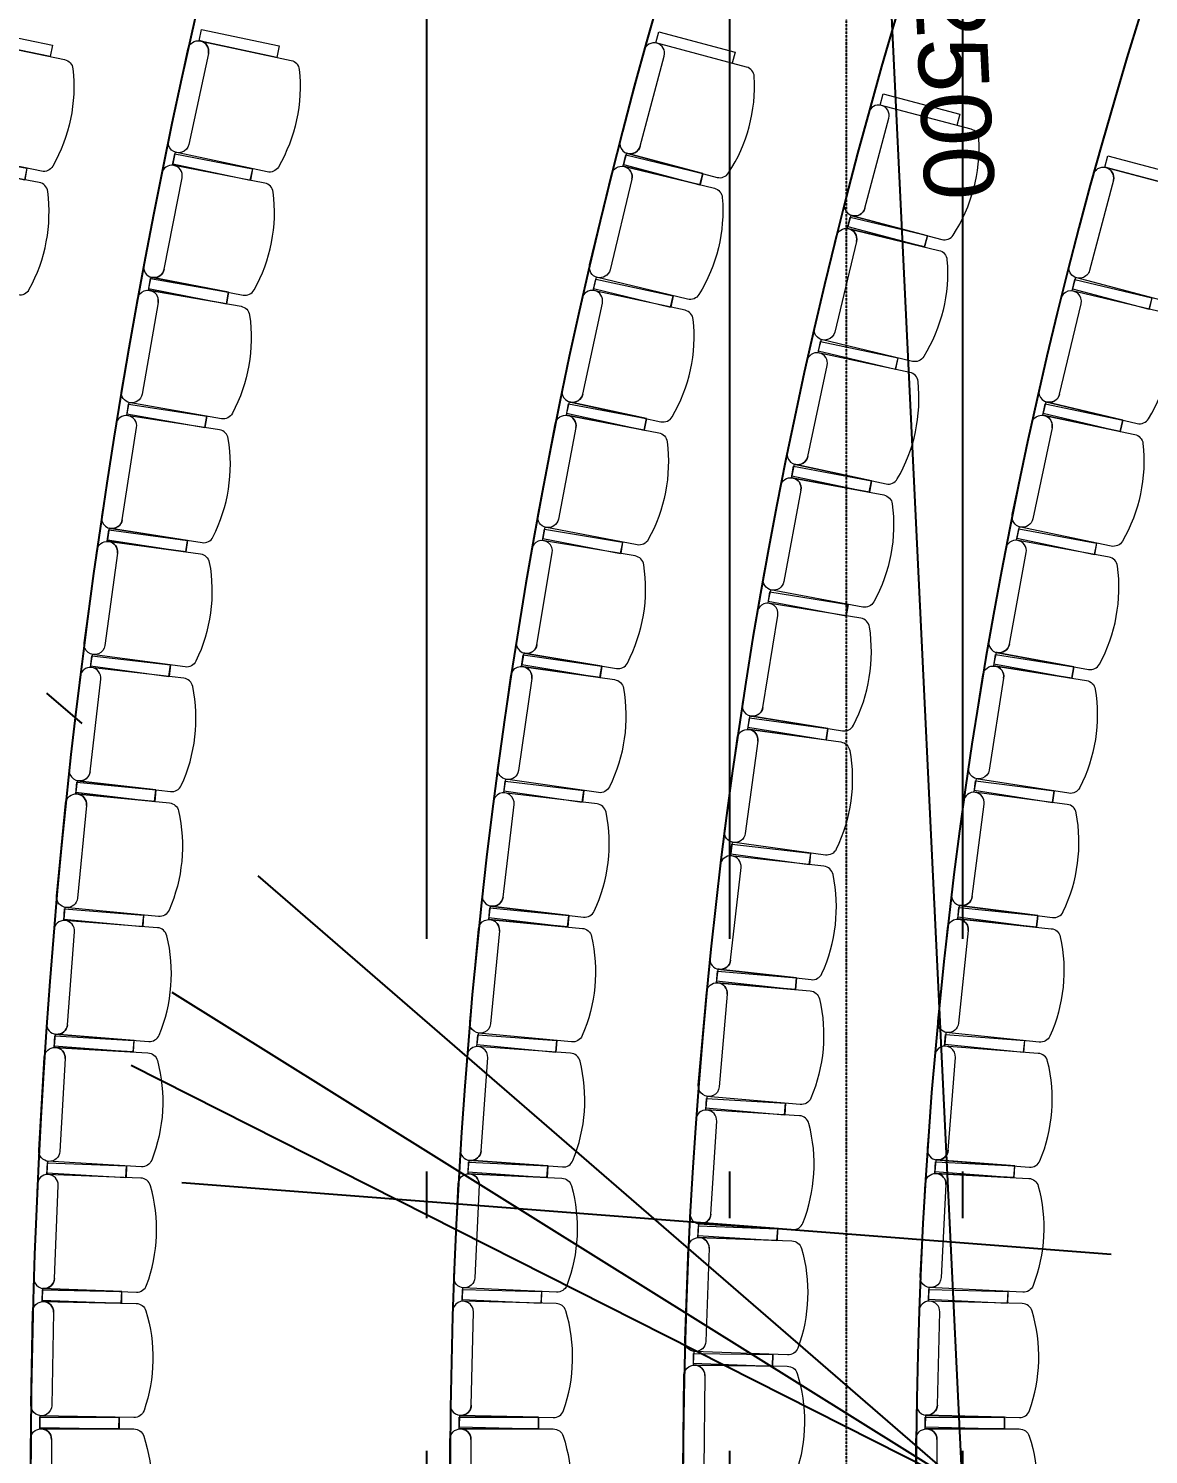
# Model space of a CAD drawing. Header units: millimetres. Extents: x 2558 to 253942, y 1343 to 186042.
# Drawn here: x 165493 to 170299, y 145378 to 151502 of the extents above; entities that cross this region are included whole.
import ezdxf

# ---------------------------------------------------------------- set-up
doc = ezdxf.new("R2010")
doc.units = ezdxf.units.MM
doc.linetypes.add('DASHED', pattern=[0.75, 0.5, -0.25])
doc.linetypes.add('OSY', pattern=[6200, 4000, -1000, 200, -1000])
for name, color, linetype in [('axes', 40, 'OSY'), ('dim100', 7, 'Continuous'), ('P', 3, 'Continuous'), ('R', 7, 'Continuous'), ('SEATS PARTER 54sm', 9, 'Continuous')]:
    doc.layers.add(name, color=color, linetype=linetype)
doc.styles.add('DIM100', font='arial.ttf')
doc.dimstyles.new('DIM100', dxfattribs={"dimtxt": 300, "dimasz": 150, "dimexe": 0, "dimexo": 100, "dimgap": 100, "dimtad": 1, "dimdec": 0, "dimzin": 0, "dimdsep": 46, "dimtxsty": 'DIM100', "dimblk": 'ARCHTICK', "dimcen": 200, "dimdle": 0.5, "dimclrt": 256, "dimaunit": 1, "dimazin": 0, "dimtfac": 1, "dimtdec": 0, "dimtix": 1, "dimtofl": 0, "dimtmove": 2, "dimatfit": 0, "dimldrblk": 'DOT', "dimfxl": 0, "dimtvp": 1.5, "dimtolj": 1, "dimtzin": 0, "dimarcsym": 0})

# ---------------------------------------------------------------- blocks, each defined once
blk = doc.blocks.new('_ArchTick')
at = {"color": 0, "linetype": 'ByBlock', "const_width": 0.15}
blk.add_lwpolyline([(-0.5, -0.5), (0.5, 0.5)], dxfattribs=at)
blk = doc.blocks.new('*D461')
at = {"layer": 'Defpoints', "color": 0, "transparency": 16777216}
for p in [(168899.7, 157728.9), (169501.4, 145243.4)]:
    blk.add_point(p, dxfattribs=at)
at = {"layer": 'dim100', "color": 0, "lineweight": -2, "transparency": 16777216}
blk.add_line((169501.4, 145242.9), (168899.7, 157729.4), dxfattribs=at)
at = {"layer": 'dim100', "color": 0, "lineweight": -2, "transparency": 16777216, "xscale": 150, "yscale": 150, "zscale": 150, "rotation": 92.7591076585115}
blk.add_blockref('_ArchTick', (168899.7, 157728.9), dxfattribs=at)
at = {"layer": 'dim100', "transparency": 16777216, "insert": (169453.4, 151498.3), "char_height": 300, "attachment_point": 5, "rotation": 272.75911, "style": 'DIM100'}
blk.add_mtext('\\A1;R12500', dxfattribs=at)
blk = doc.blocks.new('_Dot')
at = {"layer": 'P', "color": 0, "lineweight": -2}
blk.add_line((-0.5, 0), (-1, 0), dxfattribs=at)
at = {"layer": 'P', "color": 0, "const_width": 0.5}
blk.add_lwpolyline([(-0.25, 0, 1), (0.25, 0, 1)], format="xyb", close=True, dxfattribs=at)
blk = doc.blocks.new('*D288')
at = {"layer": 'axes', "color": 0, "lineweight": -2, "transparency": 16777216}
blk.add_line((169501.8, 145243.2), (144517.2, 157885.4), dxfattribs=at)
at = {"layer": 'Defpoints', "color": 0, "transparency": 16777216}
for p in [(144517.7, 157885.2), (169501.4, 145243.4)]:
    blk.add_point(p, dxfattribs=at)
at = {"layer": 'axes', "color": 0, "lineweight": -2, "transparency": 16777216, "xscale": 150, "yscale": 150, "zscale": 150, "rotation": 153.1605896453063}
blk.add_blockref('_ArchTick', (144517.7, 157885.2), dxfattribs=at)
at = {"layer": 'axes', "transparency": 16777216, "insert": (157123.8, 151790.2), "char_height": 300, "attachment_point": 5, "rotation": 333.16059, "style": 'DIM100'}
blk.add_mtext('\\A1;R28000', dxfattribs=at)
blk = doc.blocks.new('*D289')
at = {"layer": 'axes', "color": 0, "lineweight": -2, "transparency": 16777216}
blk.add_line((169501.8, 145243.1), (148807, 158171.1), dxfattribs=at)
at = {"layer": 'Defpoints', "color": 0, "transparency": 16777216}
for p in [(148807.4, 158170.9), (169501.4, 145243.4)]:
    blk.add_point(p, dxfattribs=at)
at = {"layer": 'axes', "color": 0, "lineweight": -2, "transparency": 16777216, "xscale": 150, "yscale": 150, "zscale": 150, "rotation": 148.0070886636174}
blk.add_blockref('_ArchTick', (148807.4, 158170.9), dxfattribs=at)
at = {"layer": 'axes', "transparency": 16777216, "insert": (159288.5, 151921.9), "char_height": 300, "attachment_point": 5, "rotation": 328.00709, "style": 'DIM100'}
blk.add_mtext('\\A1;R24400', dxfattribs=at)
blk = doc.blocks.new('*D300')
at = {"layer": 'Defpoints', "color": 0, "transparency": 16777216}
for p in [(166686.6, 153376.1), (194001.4, 145243.4)]:
    blk.add_point(p, dxfattribs=at)
at = {"layer": 'dim100', "color": 0, "lineweight": -2, "transparency": 16777216}
blk.add_line((194001.9, 145243.3), (166686.1, 153376.3), dxfattribs=at)
at = {"layer": 'dim100', "color": 0, "lineweight": -2, "transparency": 16777216, "xscale": 150, "yscale": 150, "zscale": 150, "rotation": 163.4195915115752}
blk.add_blockref('_ArchTick', (166686.6, 153376.1), dxfattribs=at)
at = {"layer": 'dim100', "transparency": 16777216, "insert": (180416.2, 149552.4), "char_height": 300, "attachment_point": 5, "rotation": 343.41959, "style": 'DIM100'}
blk.add_mtext('\\A1;R28500', dxfattribs=at)

msp = doc.modelspace()

# ---------------------------------------------------------------- linework, layer by layer
at = {"layer": 'axes'}
for p, q in [((167201.4, 182593.4), (167201.4, 101893.4)), ((168501.4, 182593.4), (168501.4, 101893.4)), ((169501.4, 182593.4), (169501.4, 101893.4)), ((169501.4, 145243.4), (141538.7, 169473.3)), ((153787.6, 147502.7), (183001.4, 145243.4))]:
    msp.add_line(p, q, dxfattribs=at)
for radius, end in [(32000, 270), (30000, 271.14599), (28000, 270), (24400, 270)]:
    msp.add_arc((169501.4, 145243.4), radius, 90, end, dxfattribs=at)
at = {"layer": 'P'}
for centre, radius, start, end in [((190501.4, 145243.4), 23200, 148.05851, 211.26315), ((194001.4, 145243.4), 28499.8, 154.60656, 205.32595), ((194001.4, 145243.4), 29449.8, 155.62958, 204.26217), ((194001.4, 145243.4), 30399.8, 156.79544, 203.05234), ((190501.4, 145243.4), 22200, 147.82141, 212.17859), ((190501.4, 145243.4), 21200, 147.07226, 212.92774)]:
    msp.add_arc(centre, radius, start, end, dxfattribs=at)
at = {"layer": 'R', "color": 7, "linetype": 'DASHED'}
msp.add_line((169001.4, 182593.4), (169001.4, 109343.4), dxfattribs=at)
at = {"layer": 'SEATS PARTER 54sm', "linetype": 'Continuous', "lineweight": 0}
for points in [[(165292.7, 151396.7), (165211.6, 151005, -1), (165123.4, 151023.3), (165204.6, 151414.9, -1), (165292.7, 151396.7, 0.414213), (165257.8, 151449.9), (165252.9, 151450.9), (165263.1, 151499.8), (165596, 151430.9), (165585.8, 151381.9), (165252.9, 151450.9), (165647.7, 151369.1, -0.324534), (165683.3, 151330, -0.1591), (165596.5, 150911, -0.324534), (165548.3, 150889.3), (165153.5, 150971.1), (165143.3, 150922.1), (165476.3, 150853.1), (165486.4, 150902.1)], [(166264.8, 151395.5), (166180.9, 151004.4, -1), (166092.9, 151023.3), (166176.8, 151414.4, -1), (166264.8, 151395.5, 0.414213), (166230.2, 151448.9), (166225.3, 151450), (166235.8, 151498.9), (166568.3, 151427.6), (166557.8, 151378.7), (166225.3, 151450), (166619.5, 151365.5, -0.324534), (166654.9, 151326.1, -0.1591), (166565.1, 150907.7, -0.324534), (166516.8, 150886.3), (166122.6, 150970.9), (166112.1, 150922), (166444.6, 150850.7), (166455, 150899.6)], [(168118.3, 150997.7), (168221.3, 151384.2, 1), (168134.3, 151407.3), (168031.4, 151020.8, 1), (168118.3, 150997.7, -0.414213), (168063.3, 150965.8), (168058.5, 150967), (168045.6, 150918.7), (168374.1, 150831.2), (168387, 150879.5), (168058.5, 150967), (168448.1, 150863.3, 0.324534), (168497.4, 150882.3, 0.1591), (168607.5, 151295.8, 0.324534), (168574.2, 151336.8), (168184.6, 151440.5), (168197.4, 151488.9), (168526, 151401.3), (168513.1, 151353)], [(169082.2, 150730.8), (169185, 151117.3, 1), (169098, 151140.4), (168995.2, 150753.9, 1), (169082.2, 150730.8, -0.414213), (169027.2, 150698.8), (169022.3, 150700.1), (169009.5, 150651.8), (169338.1, 150564.4), (169350.9, 150612.8), (169022.3, 150700.1), (169412, 150596.5, 0.324534), (169461.3, 150615.5, 0.1591), (169571.2, 151029.1, 0.324534), (169537.9, 151070.1), (169148.2, 151173.7), (169161.1, 151222), (169489.7, 151134.6), (169476.8, 151086.3)], [(165109.5, 150469.2), (165183.4, 150862.4, 1), (165094.9, 150879), (165021.1, 150485.9, 1), (165109.5, 150469.2, -0.414213), (165057, 150433.3), (165052.1, 150434.3), (165042.8, 150385.1), (165377, 150322.3), (165386.2, 150371.5), (165052.1, 150434.3), (165448.3, 150359.8, 0.324534), (165496.1, 150382.4, 0.1591), (165575.1, 150803, 0.324534), (165538.8, 150841.4), (165142.6, 150915.8), (165151.8, 150965), (165486, 150902.2), (165476.7, 150853)], [(166075.4, 150469.1), (166151.8, 150861.8, 1), (166063.4, 150879), (165987.1, 150486.3, 1), (166075.4, 150469.1, -0.414213), (166022.7, 150433.6), (166017.8, 150434.5), (166008.2, 150385.4), (166342, 150320.5), (166351.5, 150369.6), (166017.8, 150434.5), (166413.5, 150357.6, 0.324534), (166461.4, 150379.9, 0.1591), (166543.1, 150799.9, 0.324534), (166507, 150838.6), (166111.3, 150915.5), (166120.8, 150964.6), (166454.6, 150899.7), (166445, 150850.6)], [(168082.2, 150855.3), (167988.5, 150466.5, -1), (167901, 150487.6), (167994.7, 150876.4, -1), (168082.2, 150855.3, 0.414213), (168049, 150909.6), (168044.2, 150910.8), (168055.9, 150959.4), (168386.4, 150879.7), (168374.7, 150831.1), (168044.2, 150910.8), (168436.1, 150816.3, -0.324534), (168470.4, 150776.1, -0.1591), (168370.1, 150360.1, -0.324534), (168321.3, 150339.9), (167929.3, 150434.4), (167917.6, 150385.8), (168248.1, 150306.1), (168259.8, 150354.7)], [(170148.7, 150850.5), (170046.1, 150463.8, -1), (169959.1, 150486.9), (170061.7, 150873.5, -1), (170148.7, 150850.5, 0.414213), (170116.7, 150905.5), (170111.9, 150906.8), (170124.7, 150955.1), (170453.3, 150867.9), (170440.5, 150819.6), (170111.9, 150906.8), (170501.6, 150803.4, -0.324534), (170535, 150762.4, -0.1591), (170425.2, 150348.8, -0.324534), (170375.9, 150329.8), (169986.2, 150433.2), (169973.4, 150384.8), (170302, 150297.6), (170314.9, 150346)], [(169046.2, 150588.1), (168953, 150199.1, -1), (168865.5, 150220), (168958.6, 150609, -1), (169046.2, 150588.1, 0.414213), (169012.9, 150642.3), (169008, 150643.5), (169019.7, 150692.1), (169350.3, 150612.9), (169338.7, 150564.3), (169008, 150643.5), (169400.1, 150549.6, -0.324534), (169434.5, 150509.4, -0.1591), (169334.8, 150093.3, -0.324534), (169286, 150073), (168893.9, 150167), (168882.2, 150118.3), (169212.9, 150039.1), (169224.5, 150087.8)], [(166049, 150326), (165980.2, 149931.9, -1), (165891.6, 149947.4), (165960.4, 150341.5, -1), (166049, 150326, 0.414213), (166012.4, 150378.1), (166007.5, 150378.9), (166016.1, 150428.2), (166351, 150369.7), (166342.4, 150320.4), (166007.5, 150378.9), (166404.7, 150309.6, -0.324534), (166441.5, 150271.7, -0.1591), (166367.9, 149850.1, -0.324534), (166320.4, 149826.9), (165923.2, 149896.2), (165914.6, 149847), (166249.6, 149788.5), (166258.2, 149837.7)], [(167871.2, 149932.3), (167955.7, 150323.3, 1), (167867.8, 150342.3), (167783.2, 149951.4, 1), (167871.2, 149932.3, -0.414213), (167817.7, 149897.9), (167812.8, 149898.9), (167802.2, 149850.1), (168134.6, 149778.2), (168145.1, 149827.1), (167812.8, 149898.9), (168206.9, 149813.7, 0.324534), (168255.3, 149835, 0.1591), (168345.7, 150253.3, 0.324534), (168310.4, 150292.6), (167916.4, 150377.9), (167926.9, 150426.7), (168259.3, 150354.9), (168248.7, 150306)], [(169917.6, 149931.6), (170010.1, 150320.8, 1), (169922.6, 150341.6), (169830, 149952.4, 1), (169917.6, 149931.6, -0.414213), (169863.4, 149898.3), (169858.5, 149899.4), (169847, 149850.8), (170177.8, 149772.1), (170189.3, 149820.8), (169858.5, 149899.4), (170250.8, 149806.2, 0.324534), (170299.6, 149826.5, 0.1591), (170398.6, 150242.8, 0.324534), (170364.1, 150282.9), (169971.9, 150376.1), (169983.4, 150424.8), (170314.2, 150346.1), (170302.7, 150297.5)], [(168837, 149664.4), (168920.5, 150055.5, 1), (168832.5, 150074.3), (168749, 149683.2, 1), (168837, 149664.4, -0.414213), (168783.6, 149629.7), (168778.7, 149630.8), (168768.2, 149581.9), (169100.7, 149510.9), (169111.2, 149559.8), (168778.7, 149630.8), (169173, 149546.6, 0.324534), (169221.3, 149568, 0.1591), (169310.6, 149986.5, 0.324534), (169275.3, 150025.8), (168881, 150110), (168891.4, 150158.9), (169223.9, 150087.9), (169213.5, 150039)], [(165895.4, 149393), (165956.6, 149788.3, 1), (165867.6, 149802.1), (165806.4, 149406.8, 1), (165895.4, 149393, -0.414213), (165844, 149355.4), (165839.1, 149356.2), (165831.4, 149306.8), (166167.4, 149254.8), (166175.1, 149304.2), (165839.1, 149356.2), (166237.5, 149294.5, 0.324534), (166284.5, 149318.6, 0.1591), (166350, 149741.5, 0.324534), (166312.5, 149778.7), (165914.1, 149840.4), (165921.7, 149889.9), (166257.7, 149837.8), (166250, 149788.4)], [(167841.9, 149788.4), (167766.6, 149395.6, -1), (167678.2, 149412.5), (167753.5, 149805.4, -1), (167841.9, 149788.4, 0.414213), (167806.1, 149841.1), (167801.2, 149842.1), (167810.6, 149891.2), (168144.6, 149827.2), (168135.1, 149778.1), (167801.2, 149842.1), (168197.2, 149766.2, -0.324534), (168233.4, 149727.7, -0.1591), (168152.8, 149307.4, -0.324534), (168105, 149284.9), (167709, 149360.8), (167699.6, 149311.7), (168033.5, 149247.7), (168042.9, 149296.8)], [(169885.3, 149787.7), (169802.9, 149396.3, -1), (169714.9, 149414.8), (169797.3, 149806.2, -1), (169885.3, 149787.7, 0.414213), (169850.6, 149841), (169845.7, 149842), (169856, 149890.9), (170188.7, 149820.9), (170178.4, 149772), (169845.7, 149842), (170240.2, 149759, -0.324534), (170275.7, 149719.8, -0.1591), (170187.5, 149301, -0.324534), (170139.3, 149279.5), (169744.7, 149362.5), (169734.4, 149313.6), (170067.2, 149243.6), (170077.5, 149292.5)], [(168808, 149520.1), (168734.2, 149126.9, -1), (168645.8, 149143.5), (168719.6, 149536.7, -1), (168808, 149520.1, 0.414213), (168772.1, 149572.6), (168767.2, 149573.5), (168776.4, 149622.7), (169110.6, 149559.9), (169101.3, 149510.8), (168767.2, 149573.5), (169163.4, 149499.1, -0.324534), (169199.8, 149460.7, -0.1591), (169120.8, 149040.1, -0.324534), (169073, 149017.5), (168676.8, 149091.9), (168667.5, 149042.8), (169001.7, 148980.1), (169010.9, 149029.2)], [(165874.5, 149249), (165820.9, 148852.6, -1), (165731.7, 148864.6), (165785.3, 149261, -1), (165874.5, 149249, 0.414213), (165835.9, 149299.6), (165831, 149300.3), (165837.7, 149349.8), (166174.6, 149304.3), (166167.9, 149254.7), (165831, 149300.3), (166230.5, 149246.2, -0.324534), (166268.7, 149209.8, -0.1591), (166211.4, 148785.7, -0.324534), (166164.8, 148760.7), (165765.3, 148814.7), (165758.6, 148765.1), (166095.5, 148719.6), (166102.2, 148769.1)], [(167674.7, 148856.5), (167740.7, 149251, 1), (167651.9, 149265.9), (167585.9, 148871.4, 1), (167674.7, 148856.5, -0.414213), (167622.9, 148819.6), (167618, 148820.4), (167609.7, 148771.1), (167945.1, 148715), (167953.3, 148764.3), (167618, 148820.4), (168015.6, 148753.9, 0.324534), (168062.9, 148777.5, 0.1591), (168133.5, 149199.5, 0.324534), (168096.4, 149237.2), (167698.8, 149303.7), (167707, 149353), (168042.4, 149296.9), (168034.1, 149247.6)], [(169702.2, 148858.1), (169774.4, 149251.5, 1), (169685.9, 149267.8), (169613.7, 148874.4, 1), (169702.2, 148858.1, -0.414213), (169649.8, 148822), (169644.9, 148822.9), (169635.9, 148773.7), (169970.3, 148712.3), (169979.3, 148761.5), (169644.9, 148822.9), (170041.5, 148750.1, 0.324534), (170089.1, 148772.9, 0.1591), (170166.4, 149193.8, 0.324534), (170129.9, 149232), (169733.4, 149304.8), (169742.4, 149354), (170076.8, 149292.6), (170067.8, 149243.4)], [(168644.8, 148587.1), (168708.8, 148982, 1), (168620, 148996.4), (168555.9, 148601.6, 1), (168644.8, 148587.1, -0.414213), (168593.2, 148549.9), (168588.2, 148550.7), (168580.2, 148501.4), (168915.8, 148446.9), (168923.8, 148496.3), (168588.2, 148550.7), (168986.2, 148486.2, 0.324534), (169033.4, 148509.9, 0.1591), (169101.9, 148932.3, 0.324534), (169064.7, 148969.8), (168666.7, 149034.4), (168674.7, 149083.8), (169010.3, 149029.3), (169002.3, 148979.9)], [(165756.8, 148310.8), (165802.7, 148708.2, 1), (165713.3, 148718.5), (165667.4, 148321.2, 1), (165756.8, 148310.8, -0.414213), (165706.9, 148271.3), (165701.9, 148271.9), (165696.2, 148222.2), (166033.9, 148183.1), (166039.7, 148232.8), (165701.9, 148271.9), (166102.4, 148225.5, 0.324534), (166148.5, 148251.4, 0.1591), (166197.7, 148676.5, 0.324534), (166158.8, 148712.3), (165758.3, 148758.6), (165764, 148808.3), (166101.7, 148769.2), (166096, 148719.5)], [(167652.2, 148711.4), (167595.6, 148315.4, -1), (167506.5, 148328.2), (167563.1, 148724.1, -1), (167652.2, 148711.4, 0.414213), (167614, 148762.3), (167609.1, 148763), (167616.2, 148812.5), (167952.7, 148764.4), (167945.7, 148714.9), (167609.1, 148763), (168008.2, 148706, -0.324534), (168046.2, 148669.2, -0.1591), (167985.6, 148245.6, -0.324534), (167938.9, 148220.9), (167539.7, 148278), (167532.7, 148228.5), (167869.3, 148180.3), (167876.3, 148229.8)], [(169677.5, 148712.7), (169615.5, 148317.5, -1), (169526.6, 148331.5), (169588.5, 148726.6, -1), (169677.5, 148712.7, 0.414213), (169640, 148764.1), (169635, 148764.9), (169642.8, 148814.3), (169978.7, 148761.6), (169970.9, 148712.2), (169635, 148764.9), (170033.3, 148702.4, -0.324534), (170070.8, 148665.1, -0.1591), (170004.5, 148242.4, -0.324534), (169957.4, 148218.3), (169559.1, 148280.8), (169551.3, 148231.4), (169887.2, 148178.7), (169895, 148228.1)], [(168623, 148441.6), (168568.7, 148045.3, -1), (168479.6, 148057.5), (168533.8, 148453.8, -1), (168623, 148441.6, 0.414213), (168584.5, 148492.3), (168579.6, 148493), (168586.4, 148542.5), (168923.2, 148496.4), (168916.4, 148446.8), (168579.6, 148493), (168979, 148438.3, -0.324534), (169017.2, 148401.7, -0.1591), (168959.1, 147977.7, -0.324534), (168912.5, 147952.8), (168513.1, 148007.5), (168506.3, 147958), (168843.2, 147911.8), (168849.9, 147961.4)], [(165741.4, 148166.1), (165703.1, 147767.9, -1), (165613.5, 147776.5), (165651.8, 148174.7, -1), (165741.4, 148166.1, 0.414213), (165700.9, 148215.2), (165696, 148215.6), (165700.8, 148265.4), (166039.2, 148232.8), (166034.4, 148183), (165696, 148215.6), (166097.3, 148177, -0.324534), (166136.9, 148142, -0.1591), (166095.9, 147716, -0.324534), (166050.3, 147689.2), (165649, 147727.9), (165644.2, 147678.1), (165982.6, 147645.5), (165987.4, 147695.3)], [(167529.3, 147772.6), (167576.6, 148169.8, 1), (167487.2, 148180.4), (167440, 147783.2, 1), (167529.3, 147772.6, -0.414213), (167479.3, 147733.2), (167474.4, 147733.8), (167468.5, 147684.2), (167806.1, 147644), (167812, 147693.7), (167474.4, 147733.8), (167874.7, 147686.2, 0.324534), (167920.9, 147712, 0.1591), (167971.4, 148136.9, 0.324534), (167932.6, 148172.8), (167532.2, 148220.4), (167538.1, 148270.1), (167875.7, 148229.9), (167869.8, 148180.3)], [(169542.8, 147774.9), (169594.5, 148171.5, 1), (169505.3, 148183.2), (169453.5, 147786.5, 1), (169542.8, 147774.9, -0.414213), (169492.3, 147736.1), (169487.4, 147736.7), (169480.9, 147687.1), (169818.1, 147643.2), (169824.5, 147692.7), (169487.4, 147736.7), (169887.2, 147684.6, 0.324534), (169933.6, 147709.8, 0.1591), (169988.9, 148134.2, 0.324534), (169950.5, 148170.5), (169550.7, 148222.6), (169557.2, 148272.2), (169894.3, 148228.2), (169887.9, 148178.6)], [(168506.1, 147501.7), (168550.6, 147899.3, 1), (168461.1, 147909.3), (168416.7, 147511.7, 1), (168506.1, 147501.7, -0.414213), (168456.4, 147462), (168451.4, 147462.6), (168445.9, 147412.9), (168783.8, 147375.1), (168789.3, 147424.8), (168451.4, 147462.6), (168852.1, 147417.8, 0.324534), (168898.1, 147443.8, 0.1591), (168945.6, 147869.1, 0.324534), (168906.6, 147904.7), (168505.9, 147949.5), (168511.4, 147999.2), (168849.3, 147961.4), (168843.8, 147911.7)], [(165659.8, 147224.1), (165690.5, 147622.9, 1), (165600.8, 147629.8), (165570.1, 147231, 1), (165659.8, 147224.1, -0.414213), (165611.5, 147182.6), (165606.5, 147183), (165602.7, 147133.2), (165941.7, 147107.1), (165945.5, 147156.9), (165606.5, 147183), (166008.5, 147152.1, 0.324534), (166053.5, 147179.7, 0.1591), (166086.4, 147606.4, 0.324534), (166046.1, 147640.6), (165644.1, 147671.6), (165647.9, 147721.4), (165986.9, 147695.3), (165983.1, 147645.5)], [(167513.7, 147626.6), (167475.9, 147228.4, -1), (167386.3, 147236.9), (167424.1, 147635.1, -1), (167513.7, 147626.6, 0.414213), (167473.2, 147675.6), (167468.2, 147676.1), (167472.9, 147725.9), (167811.4, 147693.8), (167806.7, 147644), (167468.2, 147676.1), (167869.6, 147638, -0.324534), (167909.2, 147603.1, -0.1591), (167868.8, 147177.1, -0.324534), (167823.3, 147150.2), (167421.9, 147188.3), (167417.2, 147138.5), (167755.7, 147106.4), (167760.4, 147156.2)], [(169525.6, 147628.4), (169484.2, 147230.5, -1), (169394.7, 147239.8), (169436.1, 147637.7, -1), (169525.6, 147628.4, 0.414213), (169485.5, 147677.8), (169480.5, 147678.3), (169485.7, 147728), (169823.9, 147692.8), (169818.7, 147643.1), (169480.5, 147678.3), (169881.5, 147636.6, -0.324534), (169920.9, 147601.3, -0.1591), (169876.6, 147175.6, -0.324534), (169830.8, 147149.2), (169429.8, 147190.9), (169424.6, 147141.2), (169762.8, 147106), (169768, 147155.7)], [(168491.6, 147355.3), (168457, 146956.8, -1), (168367.3, 146964.6), (168401.9, 147363.1, -1), (168491.6, 147355.3, 0.414213), (168450.6, 147404), (168445.7, 147404.4), (168450, 147454.3), (168788.7, 147424.8), (168784.4, 147375), (168445.7, 147404.4), (168847.3, 147369.6, -0.324534), (168887.3, 147334.9, -0.1591), (168850.2, 146908.6, -0.324534), (168804.9, 146881.4), (168403.3, 146916.3), (168398.9, 146866.5), (168737.7, 146837.1), (168742, 146886.9)], [(165650, 147078.8), (165627, 146679.5, -1), (165537.2, 146684.7), (165560.2, 147084, -1), (165650, 147078.8, 0.414213), (165607.7, 147126.3), (165602.7, 147126.6), (165605.6, 147176.5), (165945, 147157), (165942.1, 147107.1), (165602.7, 147126.6), (166005.2, 147103.4, -0.324534), (166046.1, 147070, -0.1591), (166021.5, 146642.7, -0.324534), (165977, 146614.2), (165574.5, 146637.4), (165571.6, 146587.5), (165911.1, 146567.9), (165913.9, 146617.9)], [(167435.4, 146683), (167463.8, 147082, 1), (167374, 147088.4), (167345.6, 146689.4, 1), (167435.4, 146683, -0.414213), (167387.3, 146641.3), (167382.3, 146641.7), (167378.8, 146591.8), (167717.9, 146567.7), (167721.5, 146617.6), (167382.3, 146641.7), (167784.5, 146613.1, 0.324534), (167829.4, 146641, 0.1591), (167859.7, 147067.9, 0.324534), (167819.3, 147101.9), (167417.1, 147130.5), (167420.6, 147180.3), (167759.8, 147156.2), (167756.2, 147106.4)], [(169439.7, 146684.8), (169470.8, 147083.6, 1), (169381.1, 147090.6), (169350, 146691.8, 1), (169439.7, 146684.8, -0.414213), (169391.4, 146643.5), (169386.4, 146643.8), (169382.5, 146594), (169721.5, 146567.6), (169725.3, 146617.4), (169386.4, 146643.8), (169788.3, 146612.5, 0.324534), (169833.4, 146640.1, 0.1591), (169866.6, 147066.8, 0.324534), (169826.4, 147101), (169424.5, 147132.4), (169428.3, 147182.2), (169767.3, 147155.8), (169763.4, 147105.9)], [(168421.3, 146410.8), (168446.1, 146810, 1), (168356.2, 146815.6), (168331.5, 146416.4, 1), (168421.3, 146410.8, -0.414213), (168373.6, 146368.7), (168368.6, 146369), (168365.6, 146319.1), (168704.9, 146298), (168708, 146347.9), (168368.6, 146369), (168771.1, 146344, 0.324534), (168815.7, 146372.4, 0.1591), (168842.1, 146799.5, 0.324534), (168801.3, 146833.1), (168398.9, 146858), (168402, 146907.9), (168741.4, 146886.9), (168738.3, 146837)], [(165604.7, 146134.4), (165620, 146534.1, 1), (165530.1, 146537.5), (165514.7, 146137.8, 1), (165604.7, 146134.4, -0.414213), (165558, 146091.1), (165553, 146091.3), (165551.1, 146041.4), (165890.8, 146028.3), (165892.7, 146078.3), (165553, 146091.3), (165955.9, 146075.9, 0.324534), (165999.8, 146105.2, 0.1591), (166016.2, 146532.8, 0.324534), (165974.7, 146565.5), (165571.8, 146581), (165573.7, 146630.9), (165913.5, 146617.9), (165911.5, 146567.9)], [(167426.7, 146536.4), (167407.8, 146136.9, -1), (167317.9, 146141.2), (167336.8, 146540.7, -1), (167426.7, 146536.4, 0.414213), (167383.9, 146583.5), (167378.9, 146583.8), (167381.3, 146633.7), (167720.9, 146617.6), (167718.5, 146567.7), (167378.9, 146583.8), (167781.6, 146564.7, -0.324534), (167822.9, 146531.7, -0.1591), (167802.7, 146104.2, -0.324534), (167758.5, 146075.2), (167355.7, 146094.3), (167353.4, 146044.4), (167693, 146028.3), (167695.4, 146078.2)], [(169430.2, 146537.6), (169409.4, 146138.2, -1), (169319.5, 146142.8), (169340.3, 146542.3, -1), (169430.2, 146537.6, 0.414213), (169387.5, 146584.9), (169382.6, 146585.2), (169385.1, 146635.1), (169724.7, 146617.5), (169722.1, 146567.5), (169382.6, 146585.2), (169785.2, 146564.3, -0.324534), (169826.3, 146531, -0.1591), (169804.1, 146103.7, -0.324534), (169759.8, 146074.9), (169357.2, 146095.8), (169354.6, 146045.9), (169694.1, 146028.3), (169696.7, 146078.2)], [(168414, 146263.8), (168399.2, 145864.1, -1), (168309.3, 145867.4), (168324.1, 146267.1, -1), (168414, 146263.8, 0.414213), (168370.7, 146310.4), (168365.8, 146310.6), (168367.6, 146360.6), (168707.4, 146348), (168705.5, 146298), (168365.8, 146310.6), (168768.7, 146295.7, -0.324534), (168810.3, 146263.1, -0.1591), (168794.4, 145835.4, -0.324534), (168750.5, 145806), (168347.6, 145821), (168345.7, 145771), (168685.5, 145758.4), (168687.3, 145808.3)], [(165600.5, 145988.9), (165592.8, 145589, -1), (165502.8, 145590.7), (165510.5, 145990.6, -1), (165600.5, 145988.9, 0.414213), (165556.3, 146034.7), (165551.3, 146034.8), (165552.3, 146084.8), (165892.2, 146078.3), (165891.3, 146028.3), (165551.3, 146034.8), (165954.5, 146027.1, -0.324534), (165996.6, 145995.2, -0.1591), (165988.4, 145567.4, -0.324534), (165945, 145537.2), (165541.9, 145544.9), (165541, 145494.9), (165880.9, 145488.4), (165881.9, 145538.4)], [(167393.1, 145590.2), (167402.6, 145990.1, 1), (167312.6, 145992.3), (167303.2, 145592.4, 1), (167393.1, 145590.2, -0.414213), (167347.1, 145546.3), (167342.1, 145546.4), (167340.9, 145496.5), (167680.8, 145488.4), (167682, 145538.4), (167342.1, 145546.4), (167745.1, 145536.9, 0.324534), (167788.6, 145566.9, 0.1591), (167798.8, 145994.7, 0.324534), (167756.7, 146026.8), (167353.7, 146036.3), (167354.9, 146086.3), (167694.8, 146078.2), (167693.6, 146028.3)], [(169393.3, 145590.9), (169403.7, 145990.8, 1), (169313.7, 145993.1), (169303.3, 145593.2, 1), (169393.3, 145590.9, -0.414213), (169347.2, 145547.1), (169342.2, 145547.2), (169340.9, 145497.2), (169680.7, 145488.4), (169682, 145538.4), (169342.2, 145547.2), (169745.2, 145536.8, 0.324534), (169788.8, 145566.7, 0.1591), (169799.9, 145994.5, 0.324534), (169757.9, 146026.6), (169354.9, 146037), (169356.2, 146087), (169696, 146078.2), (169694.7, 146028.2)], [(168395.6, 145717), (168390.6, 145317, -1), (168300.6, 145318.1), (168305.6, 145718.1, -1), (168395.6, 145717, 0.414213), (168351.1, 145762.5), (168346.1, 145762.6), (168346.7, 145812.6), (168686.7, 145808.4), (168686.1, 145758.4), (168346.1, 145762.6), (168749.3, 145757.6, -0.324534), (168791.7, 145726, -0.1591), (168786.4, 145298.1, -0.324534), (168743.2, 145267.6), (168340.1, 145272.6), (168339.4, 145222.6), (168679.4, 145218.4), (168680, 145268.4)], [(165591.4, 145443.4), (165591.4, 145043.4, -1), (165501.4, 145043.4), (165501.4, 145443.4, -1), (165591.4, 145443.4, 0.414213), (165546.4, 145488.4), (165541.4, 145488.4), (165541.4, 145538.4), (165881.4, 145538.4), (165881.4, 145488.4), (165541.4, 145488.4), (165944.6, 145488.4, -0.324534), (165987.4, 145457.4, -0.1591), (165987.4, 145029.4, -0.324534), (165944.6, 144998.4), (165541.4, 144998.4), (165541.4, 144948.4), (165881.4, 144948.4), (165881.4, 144998.4)], [(167391.4, 145443.4), (167391.4, 145043.4, -1), (167301.4, 145043.4), (167301.4, 145443.4, -1), (167391.4, 145443.4, 0.414213), (167346.4, 145488.4), (167341.4, 145488.4), (167341.4, 145538.4), (167681.4, 145538.4), (167681.4, 145488.4), (167341.4, 145488.4), (167744.6, 145488.4, -0.324534), (167787.4, 145457.4, -0.1591), (167787.4, 145029.4, -0.324534), (167744.6, 144998.4), (167341.4, 144998.4), (167341.4, 144948.4), (167681.4, 144948.4), (167681.4, 144998.4)], [(169391.4, 145443.4), (169391.4, 145043.4, -1), (169301.4, 145043.4), (169301.4, 145443.4, -1), (169391.4, 145443.4, 0.414213), (169346.4, 145488.4), (169341.4, 145488.4), (169341.4, 145538.4), (169681.4, 145538.4), (169681.4, 145488.4), (169341.4, 145488.4), (169744.6, 145488.4, -0.324534), (169787.4, 145457.4, -0.1591), (169787.4, 145029.4, -0.324534), (169744.6, 144998.4), (169341.4, 144998.4), (169341.4, 144948.4), (169681.4, 144948.4), (169681.4, 144998.4)]]:
    msp.add_lwpolyline(points, format="xyb", dxfattribs=at)

# ---------------------------------------------------------------- dimensions: what is measured, and where the dimension line sits
at = {"layer": 'axes'}
for mpoint, picture, middle in [((148807.4, 158170.9), '*D289', (159288.5, 151921.9)), ((144517.7, 157885.2), '*D288', (157123.8, 151790.2))]:
    dim = msp.add_radius_dim(center=(169501.4, 145243.4), mpoint=mpoint, dimstyle='DIM100', dxfattribs=at)
    dim.commit()
    dim.dimension.update_dxf_attribs({"geometry": picture, "text_midpoint": middle})
at = {"layer": 'dim100'}
dim = msp.add_radius_dim(center=(169501.4, 145243.4), mpoint=(168899.7, 157728.9), dimstyle='DIM100', dxfattribs=at)
dim.commit()
dim.dimension.update_dxf_attribs({"geometry": '*D461', "text_midpoint": (169453.4, 151498.3)})
dim = msp.add_radius_dim(center=(194001.4, 145243.4), mpoint=(166686.6, 153376.1), dimstyle='DIM100', override={"dimfxl": 300}, dxfattribs=at)
dim.commit()
dim.dimension.update_dxf_attribs({"geometry": '*D300', "text_midpoint": (180416.2, 149552.4)})

doc.saveas('drawing.dxf')
